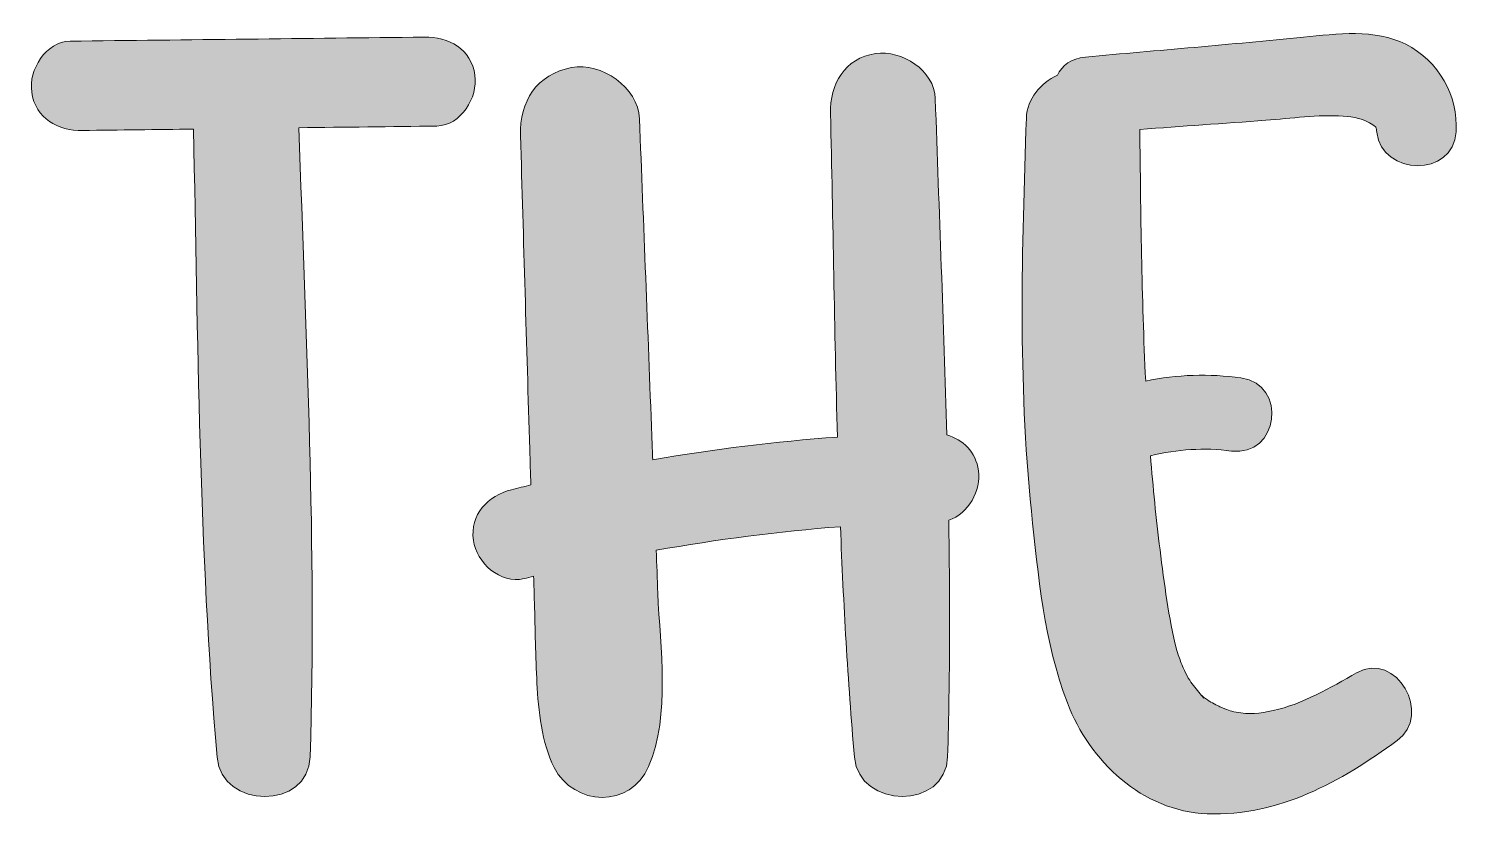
# Model space of a CAD drawing. Header units: inches. Extents: x 97 to 983, y -1009 to -72.
# Drawn here: x 96.9 to 458.8, y -931.8 to -732.4 of the extents above; entities that cross this region are included whole.
import ezdxf

# ---------------------------------------------------------------- set-up
doc = ezdxf.new("R2010")
doc.units = ezdxf.units.IN
doc.header["$MEASUREMENT"] = 0
doc.layers.add('Layer 1', color=7, linetype='Continuous')

# ---------------------------------------------------------------- blocks, each defined once
blk = doc.blocks.new('block 2')
at = {"layer": 'Layer 1', "true_color": 0xffffff}
h = blk.add_hatch(color=7, dxfattribs=at)
h.dxf.hatch_style = 2
edge = h.paths.add_edge_path()
edge.add_spline(control_points=[(445.46, -736.4), (437.59, -732.42), (428.04, -733.76), (419.59, -734.59), (401.2, -736.42), (382.78, -737.95), (364.38, -739.62), (360.76, -739.94), (358.44, -741.78), (357.27, -744.2), (353.03, -746.25), (349.59, -750.14), (349.43, -755.05), (348.32, -788.19), (347.29, -821.5), (350.7, -854.55), (352.36, -870.62), (353.99, -887.83), (359.8, -903.03), (365.43, -917.77), (378.76, -930.49), (395.17, -931.09), (413.48, -931.75), (428.9, -922.99), (443.25, -912.58), (452.3, -906.01), (443.09, -889.74), (433, -895.42), (426.37, -899.15), (419.39, -903.33), (411.88, -904.98), (408.55, -905.71), (405.71, -906), (402.51, -905.38), (400.89, -905.06), (400.34, -904.85), (398.37, -904), (398.03, -903.86), (395.85, -902.61), (395.72, -902.61), (395.07, -902.15), (394.42, -901.68), (393.81, -901.17), (394.68, -902.18), (394.54, -902.04), (393.38, -900.76), (392.44, -899.65), (391.63, -898.48), (390.76, -897.32), (390.58, -897.04), (390.44, -896.83), (390.31, -896.65), (389.89, -895.84), (389.5, -895.02), (389.14, -894.18), (388.67, -893.09), (388.24, -891.99), (387.87, -890.88), (387.26, -889.01), (387.14, -888.64), (387.51, -889.76), (385.37, -881.48), (384.34, -872.76), (383.26, -864.29), (382.25, -856.38), (381.47, -848.45), (380.84, -840.5), (387.69, -838.86), (394.34, -838.39), (401.33, -839.31), (413.25, -840.88), (415.64, -822.42), (403.74, -820.8), (395.7, -819.71), (387.56, -819.94), (379.63, -821.62), (378.57, -800.41), (378.38, -779.13), (378.13, -757.93), (388.75, -757.16), (399.38, -756.4), (410.01, -755.63), (416.46, -755.17), (423.17, -754.14), (429.62, -754.55), (432.19, -754.72), (434.95, -755.26), (437.1, -756.79), (438.21, -757.59), (437.91, -757.29), (438.09, -758.66), (439.54, -769.73), (457.42, -770.19), (458.17, -758.56), (458.76, -749.35), (453.76, -740.6), (445.46, -736.4)], knot_values=[0, 0, 0, 0, 1, 1, 1, 2, 2, 2, 3, 3, 3, 4, 4, 4, 5, 5, 5, 6, 6, 6, 7, 7, 7, 8, 8, 8, 9, 9, 9, 10, 10, 10, 11, 11, 11, 12, 12, 12, 13, 13, 13, 14, 14, 14, 15, 15, 15, 16, 16, 16, 17, 17, 17, 18, 18, 18, 19, 19, 19, 20, 20, 20, 21, 21, 21, 22, 22, 22, 23, 23, 23, 24, 24, 24, 25, 25, 25, 26, 26, 26, 27, 27, 27, 28, 28, 28, 29, 29, 29, 30, 30, 30, 31, 31, 31, 32, 32, 32, 32], degree=3, periodic=1)
h = blk.add_hatch(color=7, dxfattribs=at)
h.dxf.hatch_style = 2
edge = h.paths.add_edge_path()
edge.add_spline(control_points=[(209.89, -744.24), (208.95, -737.52), (203.23, -734.5), (197.06, -734.57), (167.19, -734.92), (137.31, -735.26), (107.43, -735.6), (101.26, -735.67), (96.94, -742.94), (97.72, -748.49), (98.67, -755.24), (104.42, -758.28), (110.61, -758.2), (119.96, -758.09), (129.31, -757.97), (138.65, -757.85), (139.84, -810.85), (140.02, -863.95), (144.62, -916.78), (145.77, -929.93), (167.78, -930.18), (168.2, -916.66), (169.82, -863.61), (167.16, -810.54), (165.33, -757.51), (176.97, -757.37), (188.59, -757.22), (200.23, -757.07), (206.37, -756.99), (210.67, -749.77), (209.89, -744.24)], knot_values=[0, 0, 0, 0, 1, 1, 1, 2, 2, 2, 3, 3, 3, 4, 4, 4, 5, 5, 5, 6, 6, 6, 7, 7, 7, 8, 8, 8, 9, 9, 9, 10, 10, 10, 10], degree=3, periodic=1)
h = blk.add_hatch(color=7, dxfattribs=at)
h.dxf.hatch_style = 2
edge = h.paths.add_edge_path()
edge.add_spline(control_points=[(329.31, -835.24), (328.55, -806.87), (327.31, -778.5), (326.39, -750.15), (326.15, -742.91), (317.88, -737.82), (311.27, -738.75), (303.41, -739.85), (299.7, -746.61), (299.87, -753.87), (300.51, -781.16), (300.84, -808.48), (301.62, -835.78), (285.95, -836.93), (270.36, -838.85), (254.88, -841.53), (254.81, -839.54), (254.73, -837.55), (254.65, -835.56), (253.63, -808.78), (252.58, -782), (251.53, -755.22), (251.22, -747.25), (241.87, -740.88), (234.35, -742.28), (225.51, -743.93), (221.16, -750.91), (221.41, -759.46), (222.19, -785.95), (222.96, -812.43), (223.76, -838.92), (223.85, -841.91), (223.94, -844.9), (224.03, -847.9), (222.41, -848.29), (220.78, -848.68), (219.15, -849.09), (213.21, -850.59), (208.57, -855.38), (209.49, -861.92), (210.27, -867.5), (216.33, -873.09), (222.32, -871.59), (223.12, -871.38), (223.93, -871.19), (224.73, -871), (224.8, -873.22), (224.87, -875.45), (224.94, -877.68), (225.14, -884.46), (225.23, -891.26), (225.57, -898.03), (225.91, -904.89), (226.82, -913.19), (229.94, -919.38), (234.89, -929.18), (249.33, -929.82), (253.84, -919.15), (259.44, -905.89), (256.71, -889.23), (256.17, -875.24), (256.03, -871.63), (255.9, -868.03), (255.76, -864.42), (271.19, -861.67), (286.75, -859.68), (302.38, -858.45), (303.15, -877.92), (304.23, -897.37), (305.92, -916.78), (307.07, -929.92), (329.09, -930.18), (329.5, -916.66), (330.11, -896.7), (330.11, -876.74), (329.78, -856.77), (334.76, -855.27), (338.01, -849.21), (337.32, -844.29), (336.64, -839.44), (333.4, -836.45), (329.31, -835.24)], knot_values=[0, 0, 0, 0, 1, 1, 1, 2, 2, 2, 3, 3, 3, 4, 4, 4, 5, 5, 5, 6, 6, 6, 7, 7, 7, 8, 8, 8, 9, 9, 9, 10, 10, 10, 11, 11, 11, 12, 12, 12, 13, 13, 13, 14, 14, 14, 15, 15, 15, 16, 16, 16, 17, 17, 17, 18, 18, 18, 19, 19, 19, 20, 20, 20, 21, 21, 21, 22, 22, 22, 23, 23, 23, 24, 24, 24, 25, 25, 25, 26, 26, 26, 27, 27, 27, 27], degree=3, periodic=1)
at = {"layer": 'Layer 1', "lineweight": 0}
for points, knots in [([(445.46, -736.4), (437.59, -732.42), (428.04, -733.76), (419.59, -734.59), (401.2, -736.42), (382.78, -737.95), (364.38, -739.62), (360.76, -739.94), (358.44, -741.78), (357.27, -744.2), (353.03, -746.25), (349.59, -750.14), (349.43, -755.05), (348.32, -788.19), (347.29, -821.5), (350.7, -854.55), (352.36, -870.62), (353.99, -887.83), (359.8, -903.03), (365.43, -917.77), (378.76, -930.49), (395.17, -931.09), (413.48, -931.75), (428.9, -922.99), (443.25, -912.58), (452.3, -906.01), (443.09, -889.74), (433, -895.42), (426.37, -899.15), (419.39, -903.33), (411.88, -904.98), (408.55, -905.71), (405.71, -906), (402.51, -905.38), (400.89, -905.06), (400.34, -904.85), (398.37, -904), (398.03, -903.86), (395.85, -902.61), (395.72, -902.61), (395.07, -902.15), (394.42, -901.68), (393.81, -901.17), (394.68, -902.18), (394.54, -902.04), (393.38, -900.76), (392.44, -899.65), (391.63, -898.48), (390.76, -897.32), (390.58, -897.04), (390.44, -896.83), (390.31, -896.65), (389.89, -895.84), (389.5, -895.02), (389.14, -894.18), (388.67, -893.09), (388.24, -891.99), (387.87, -890.88), (387.26, -889.01), (387.14, -888.64), (387.51, -889.76), (385.37, -881.48), (384.34, -872.76), (383.26, -864.29), (382.25, -856.38), (381.47, -848.45), (380.84, -840.5), (387.69, -838.86), (394.34, -838.39), (401.33, -839.31), (413.25, -840.88), (415.64, -822.42), (403.74, -820.8), (395.7, -819.71), (387.56, -819.94), (379.63, -821.62), (378.57, -800.41), (378.38, -779.13), (378.13, -757.93), (388.75, -757.16), (399.38, -756.4), (410.01, -755.63), (416.46, -755.17), (423.17, -754.14), (429.62, -754.55), (432.19, -754.72), (434.95, -755.26), (437.1, -756.79), (438.21, -757.59), (437.91, -757.29), (438.09, -758.66), (439.54, -769.73), (457.42, -770.19), (458.17, -758.56), (458.76, -749.35), (453.76, -740.6), (445.46, -736.4)], [0, 0, 0, 0, 1, 1, 1, 2, 2, 2, 3, 3, 3, 4, 4, 4, 5, 5, 5, 6, 6, 6, 7, 7, 7, 8, 8, 8, 9, 9, 9, 10, 10, 10, 11, 11, 11, 12, 12, 12, 13, 13, 13, 14, 14, 14, 15, 15, 15, 16, 16, 16, 17, 17, 17, 18, 18, 18, 19, 19, 19, 20, 20, 20, 21, 21, 21, 22, 22, 22, 23, 23, 23, 24, 24, 24, 25, 25, 25, 26, 26, 26, 27, 27, 27, 28, 28, 28, 29, 29, 29, 30, 30, 30, 31, 31, 31, 32, 32, 32, 32]), ([(209.89, -744.24), (208.95, -737.52), (203.23, -734.5), (197.06, -734.57), (167.19, -734.92), (137.31, -735.26), (107.43, -735.6), (101.26, -735.67), (96.94, -742.94), (97.72, -748.49), (98.67, -755.24), (104.42, -758.28), (110.61, -758.2), (119.96, -758.09), (129.31, -757.97), (138.65, -757.85), (139.84, -810.85), (140.02, -863.95), (144.62, -916.78), (145.77, -929.93), (167.78, -930.18), (168.2, -916.66), (169.82, -863.61), (167.16, -810.54), (165.33, -757.51), (176.97, -757.37), (188.59, -757.22), (200.23, -757.07), (206.37, -756.99), (210.67, -749.77), (209.89, -744.24)], [0, 0, 0, 0, 1, 1, 1, 2, 2, 2, 3, 3, 3, 4, 4, 4, 5, 5, 5, 6, 6, 6, 7, 7, 7, 8, 8, 8, 9, 9, 9, 10, 10, 10, 10]), ([(329.31, -835.24), (328.55, -806.87), (327.31, -778.5), (326.39, -750.15), (326.15, -742.91), (317.88, -737.82), (311.27, -738.75), (303.41, -739.85), (299.7, -746.61), (299.87, -753.87), (300.51, -781.16), (300.84, -808.48), (301.62, -835.78), (285.95, -836.93), (270.36, -838.85), (254.88, -841.53), (254.81, -839.54), (254.73, -837.55), (254.65, -835.56), (253.63, -808.78), (252.58, -782), (251.53, -755.22), (251.22, -747.25), (241.87, -740.88), (234.35, -742.28), (225.51, -743.93), (221.16, -750.91), (221.41, -759.46), (222.19, -785.95), (222.96, -812.43), (223.76, -838.92), (223.85, -841.91), (223.94, -844.9), (224.03, -847.9), (222.41, -848.29), (220.78, -848.68), (219.15, -849.09), (213.21, -850.59), (208.57, -855.38), (209.49, -861.92), (210.27, -867.5), (216.33, -873.09), (222.32, -871.59), (223.12, -871.38), (223.93, -871.19), (224.73, -871), (224.8, -873.22), (224.87, -875.45), (224.94, -877.68), (225.14, -884.46), (225.23, -891.26), (225.57, -898.03), (225.91, -904.89), (226.82, -913.19), (229.94, -919.38), (234.89, -929.18), (249.33, -929.82), (253.84, -919.15), (259.44, -905.89), (256.71, -889.23), (256.17, -875.24), (256.03, -871.63), (255.9, -868.03), (255.76, -864.42), (271.19, -861.67), (286.75, -859.68), (302.38, -858.45), (303.15, -877.92), (304.23, -897.37), (305.92, -916.78), (307.07, -929.92), (329.09, -930.18), (329.5, -916.66), (330.11, -896.7), (330.11, -876.74), (329.78, -856.77), (334.76, -855.27), (338.01, -849.21), (337.32, -844.29), (336.64, -839.44), (333.4, -836.45), (329.31, -835.24)], [0, 0, 0, 0, 1, 1, 1, 2, 2, 2, 3, 3, 3, 4, 4, 4, 5, 5, 5, 6, 6, 6, 7, 7, 7, 8, 8, 8, 9, 9, 9, 10, 10, 10, 11, 11, 11, 12, 12, 12, 13, 13, 13, 14, 14, 14, 15, 15, 15, 16, 16, 16, 17, 17, 17, 18, 18, 18, 19, 19, 19, 20, 20, 20, 21, 21, 21, 22, 22, 22, 23, 23, 23, 24, 24, 24, 25, 25, 25, 26, 26, 26, 27, 27, 27, 27])]:
    blk.add_open_spline(points, degree=3, knots=knots, dxfattribs=at)

msp = doc.modelspace()

# ---------------------------------------------------------------- block references
at = {"layer": 'Layer 1'}
msp.add_blockref('block 2', (0, 0), dxfattribs=at)

doc.saveas('drawing.dxf')
